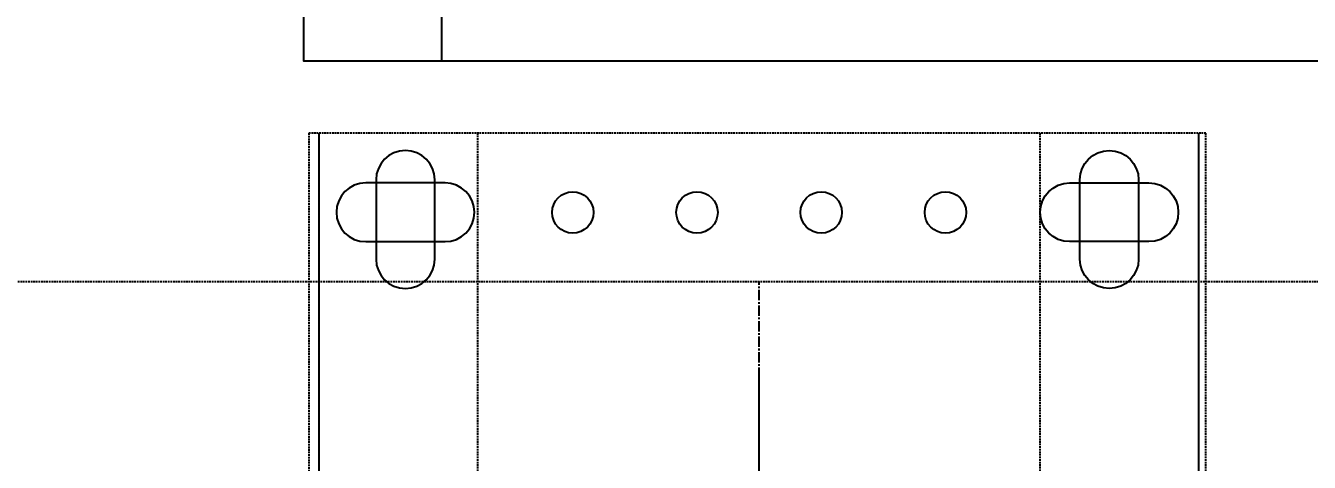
# Model space of a CAD drawing. Header units: millimetres. Extents: x 0 to 6325, y 0 to 4472.
# Drawn here: x 3896.4 to 4082.4, y 3229.5 to 3292.8 of the extents above; entities that cross this region are included whole.
import ezdxf
from ezdxf.enums import TextEntityAlignment as Align

# ---------------------------------------------------------------- set-up
doc = ezdxf.new("R2010")
doc.units = ezdxf.units.MM
for name, pattern in [('AXES2', [1.125, 0.75, -0.125, 0.125, -0.125]), ('DASHED', [0.75, 0.5, -0.25]), ('DASHED2', [0.375, 0.25, -0.125])]:
    doc.linetypes.add(name, pattern=pattern)
for name, color, linetype in [('AXE', 80, 'AXES2'), ('CNC', 7, 'Continuous'), ('THIET BI', 2, 'Continuous')]:
    doc.layers.add(name, color=color, linetype=linetype)
doc.styles.add('chuviet', font='arial.ttf')

# ---------------------------------------------------------------- blocks, each defined once
blk = doc.blocks.new('jbfn')
at = {"color": 6, "lineweight": 13}
for centre in [(66246.39, -6.13), (66271.39, -6.13), (66246.39, -117.13), (66271.37, -117.13)]:
    blk.add_circle(centre, 1.5, dxfattribs=at)
at = {"layer": 'AXE', "ltscale": 2}
for p, q in [((66258.89, 14.56), (66258.89, -1.13)), ((66258.89, -11.13), (66258.86, -166.16)), ((66208.94, -61.63), (66241.39, -61.63)), ((66251.39, -61.63), (66312.43, -61.63))]:
    blk.add_line(p, q, dxfattribs=at)
at = {"layer": 'THIET BI', "color": 2, "linetype": 'Continuous', "ltscale": 0.5}
for p, q in [((66246.39, -3.63), (66246.39, -8.64)), ((66271.39, -3.63), (66271.39, -8.64)), ((66248.89, -6.13), (66243.88, -6.13)), ((66273.89, -6.13), (66268.88, -6.13)), ((66246.39, -114.63), (66246.39, -119.64)), ((66271.37, -114.63), (66271.37, -119.64)), ((66248.89, -117.13), (66243.88, -117.13)), ((66268.86, -117.13), (66273.88, -117.13))]:
    blk.add_line(p, q, dxfattribs=at)
at = {"layer": 'THIET BI', "color": 6, "linetype": 'DASHED2', "ltscale": 0.5}
for p, q in [((66246.39, -6.13), (66246.39, -56.63)), ((66246.39, -6.13), (66253.89, -6.13)), ((66263.89, -6.13), (66271.39, -6.13)), ((66246.39, -66.63), (66246.39, -117.13))]:
    blk.add_line(p, q, dxfattribs=at)
at = {"layer": 'THIET BI', "color": 2, "linetype": 'Continuous', "ltscale": 0.5, "style": 'chuviet'}
for s, p in [('(25)', (66258.82, -7.31)), ('(111)', (66246.5, -62.81))]:
    blk.add_text(s, height=3, dxfattribs=at).set_placement(p, align=Align.CENTER)
blk = doc.blocks.new('ovan8.5x20')
at = {"layer": 'CNC', "color": 2, "lineweight": -3}
for p, q in [((5.75, 4.25), (-5.75, 4.25)), ((-5.75, -4.25), (5.75, -4.25))]:
    blk.add_line(p, q, dxfattribs=at)
for centre, start, end in [((-5.75, 0), 90, 270), ((5.75, 0), 270, 90)]:
    blk.add_arc(centre, 4.25, start, end, dxfattribs=at)

msp = doc.modelspace()

# ---------------------------------------------------------------- linework, layer by layer
at = {"ltscale": 3}
for p, q in [((3956.7, 3384.69), (3956.7, 3287.69)), ((3938.95, 2490.62), (3938.95, 3277.21)), ((4066.44, 2490.62), (4066.44, 3277.21))]:
    msp.add_line(p, q, dxfattribs=at)
msp.add_lwpolyline([(4221.18, 3384.69), (3936.7, 3384.69), (3936.7, 3287.69), (4221.18, 3287.69)], close=True, dxfattribs=at)
at = {"color": 2, "linetype": 'Continuous', "ltscale": 0.5}
for centre in [(3975.7, 3265.73), (3993.7, 3265.73), (4011.7, 3265.73), (4029.7, 3265.73)]:
    msp.add_circle(centre, 3, dxfattribs=at)
at = {"layer": 'AXE', "ltscale": 2}
msp.add_line((4002.7, 3138.25), (4002.7, 3255.75), dxfattribs=at)
at = {"layer": 'THIET BI', "color": 4, "linetype": 'DASHED', "ltscale": 0.5}
for p, q in [((3961.95, 2490.62), (3961.95, 3277.21)), ((4043.44, 2490.62), (4043.44, 3277.21))]:
    msp.add_line(p, q, dxfattribs=at)
at = {"layer": 'THIET BI', "color": 33, "linetype": 'DASHED', "ltscale": 0.5}
msp.add_lwpolyline([(4248.53, 3416.65), (3623.03, 3416.65), (3623.03, 3255.75), (4248.53, 3255.75)], close=True, dxfattribs=at)
at = {"layer": 'THIET BI', "color": 4, "linetype": 'DASHED', "ltscale": 0.5}
msp.add_lwpolyline([(4067.45, 3277.21), (3937.45, 3277.21), (3937.45, 2490.62), (4067.45, 2490.62)], close=True, dxfattribs=at)

# ---------------------------------------------------------------- block references
at = {"layer": 'CNC', "lineweight": -3, "rotation": 90}
msp.add_blockref('ovan8.5x20', (3951.45, 3264.71), dxfattribs=at)
at = {"layer": 'CNC', "lineweight": -3, "xscale": -1, "rotation": 270}
msp.add_blockref('ovan8.5x20', (4053.45, 3264.71), dxfattribs=at)
at = {"layer": 'CNC', "lineweight": -3}
msp.add_blockref('ovan8.5x20', (3951.45, 3265.75), dxfattribs=at)
at = {"layer": 'CNC', "lineweight": -3, "xscale": -1}
msp.add_blockref('ovan8.5x20', (4053.45, 3265.75), dxfattribs=at)
at = {"layer": 'THIET BI', "color": 7, "linetype": 'Continuous', "xscale": -1, "rotation": 270}
msp.add_blockref('jbfn', (4064.33, -63070.69), dxfattribs=at)

doc.saveas('drawing.dxf')
